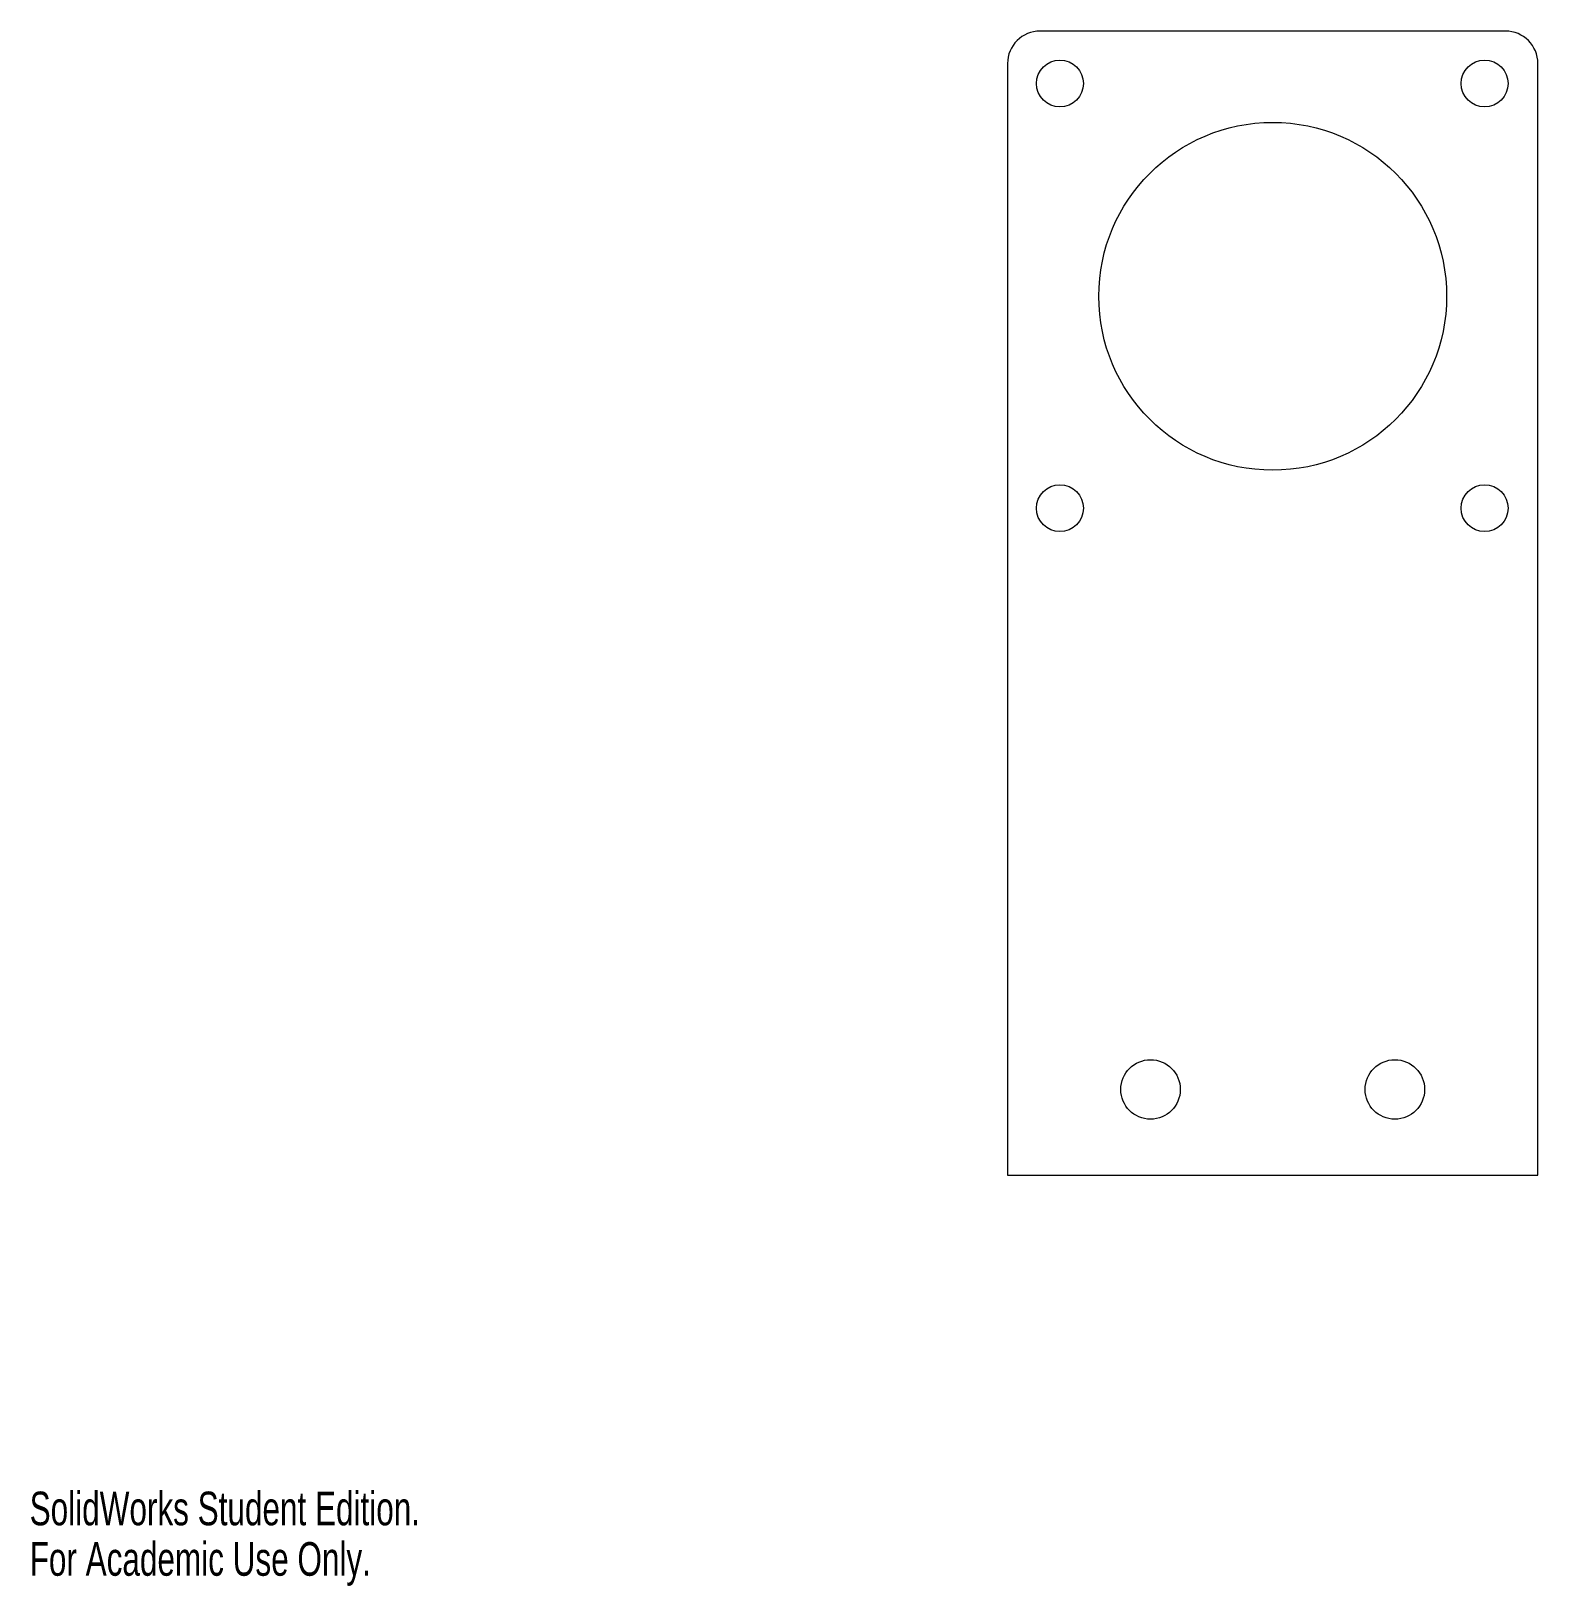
# Model space of a CAD drawing. Header units: inches. Extents: x 0.01 to 6.59, y 0 to 6.79.
import ezdxf

# ---------------------------------------------------------------- set-up
doc = ezdxf.new("R2010")
doc.units = ezdxf.units.IN
doc.header["$MEASUREMENT"] = 0
doc.styles.add('SLDTEXTSTYLE0', font='TXT', dxfattribs={"width": 0.7})

msp = doc.modelspace()

# ---------------------------------------------------------------- linework, layer by layer
at = {"color": 7, "linetype": 'Continuous', "lineweight": 15}
for p, q in [((6.4498, 6.7927), (4.4158, 6.7927)), ((4.2738, 6.6507), (4.2738, 1.7927)), ((6.5918, 1.7927), (6.5918, 6.6507)), ((4.2738, 1.7927), (6.5918, 1.7927))]:
    msp.add_line(p, q, dxfattribs=at)
for centre, radius in [((4.5028, 6.5637), 0.1025), ((6.3588, 6.5637), 0.1025), ((5.4328, 5.6337), 0.76), ((4.5028, 4.7077), 0.1025), ((6.3588, 4.7077), 0.1025), ((4.8988, 2.1677), 0.13), ((5.9668, 2.1677), 0.13)]:
    msp.add_circle(centre, radius, dxfattribs=at)
for centre, start, end in [((4.4158, 6.6507), 90, 180), ((6.4498, 6.6507), 0, 90)]:
    msp.add_arc(centre, 0.142, start, end, dxfattribs=at)

# ---------------------------------------------------------------- texts
at = {"color": 7, "linetype": 'Continuous', "char_height": 0.14705, "attachment_point": 1, "style": 'SLDTEXTSTYLE0'}
for s, insert in [('SolidWorks Student Edition.', (0, 0.4101)), ('For Academic Use Only.', (0, 0.1896))]:
    msp.add_mtext(s, dxfattribs=dict(at, insert=insert))

doc.saveas('drawing.dxf')
